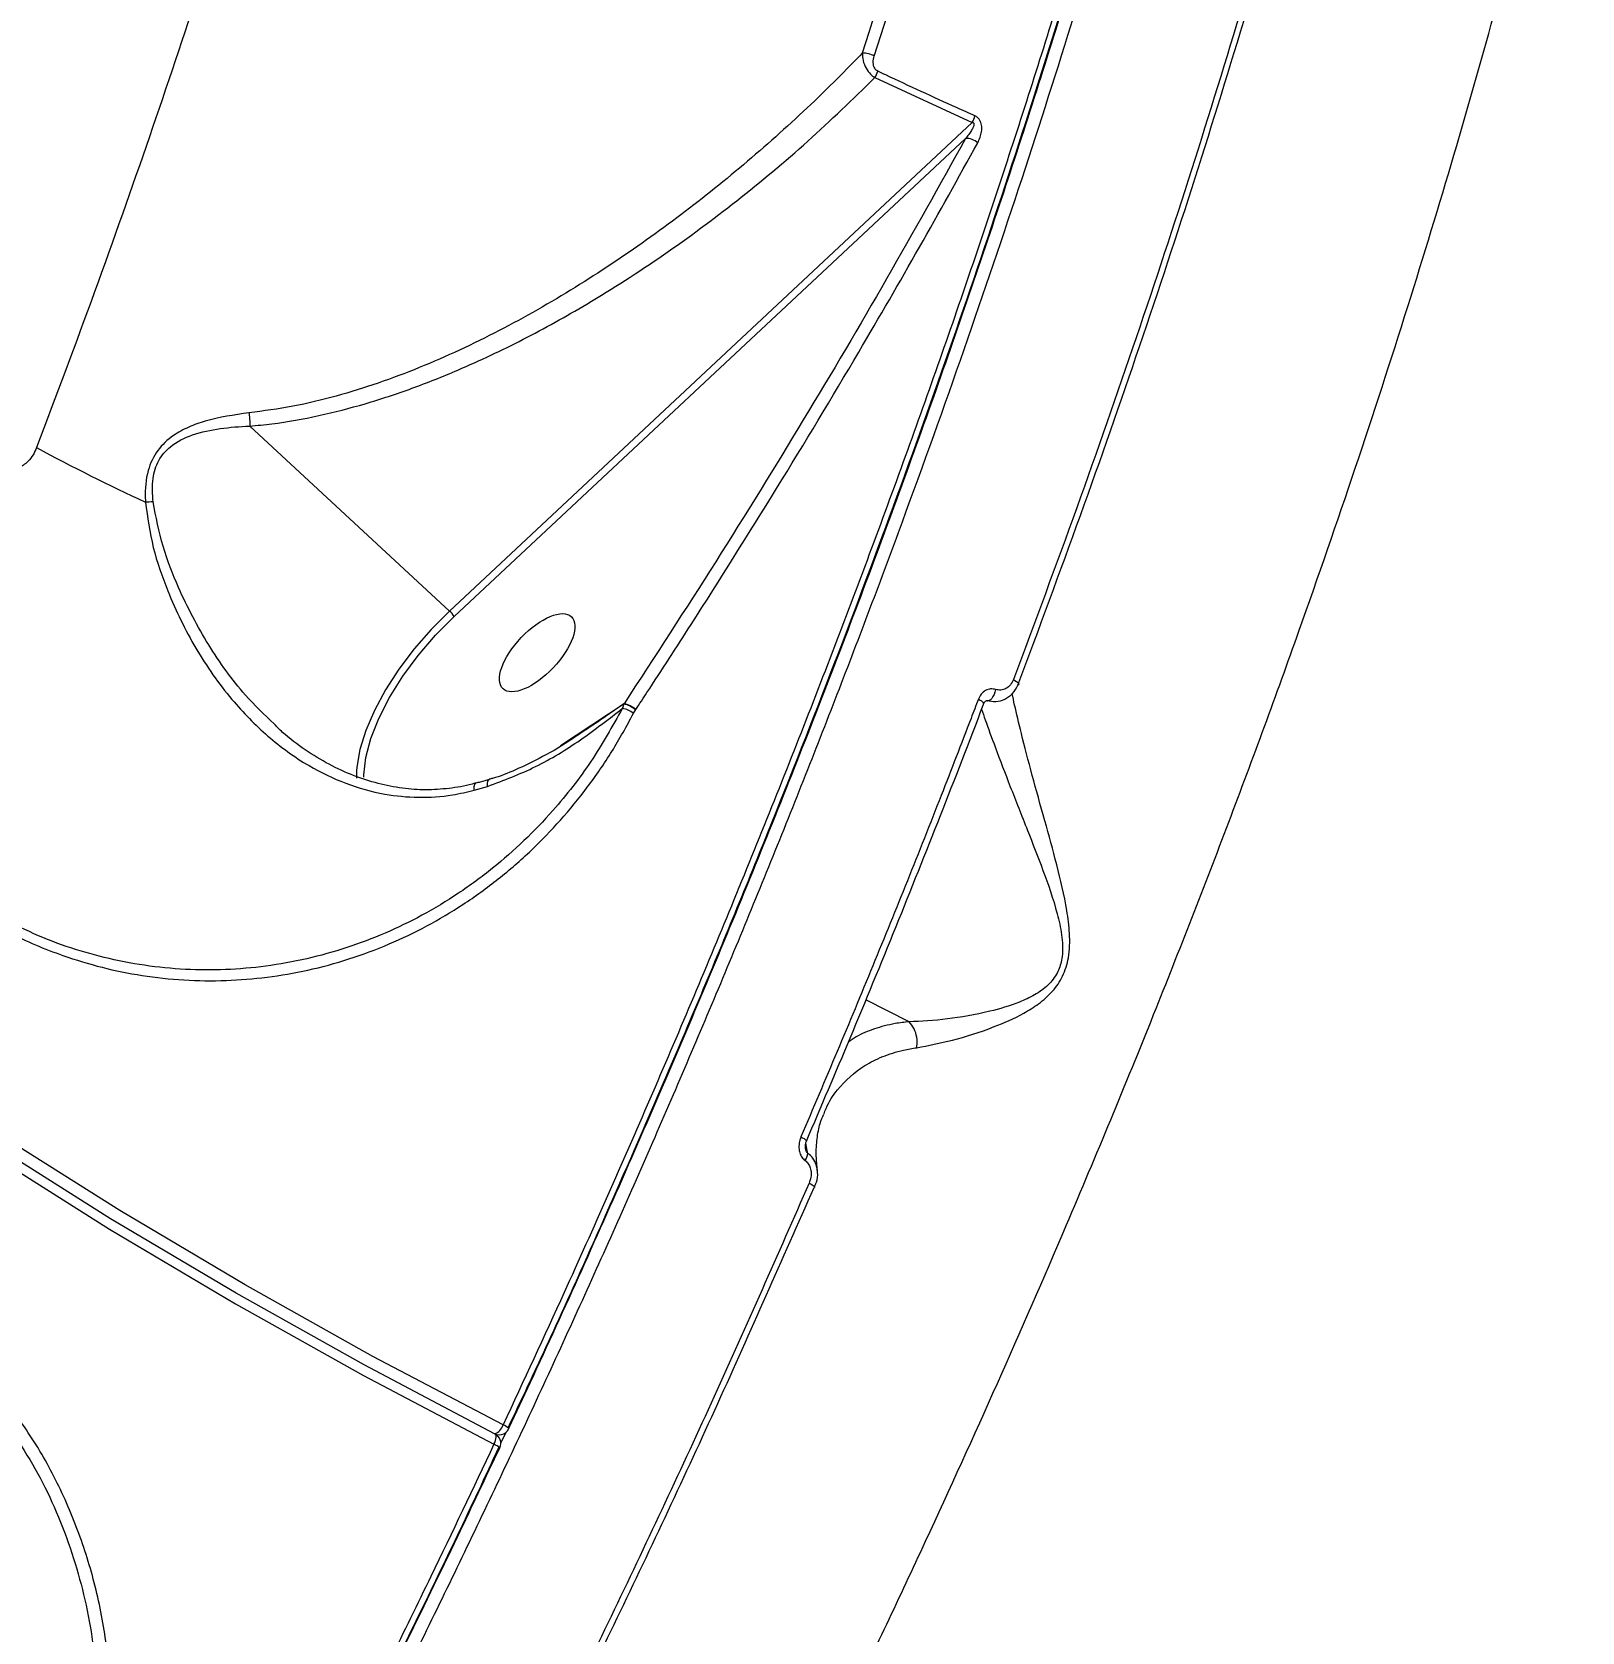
# Model space of a CAD drawing. Header units: millimetres. Extents: x -10881 to 8954, y -8695 to 5624.
# Drawn here: x 3187.8 to 3332.9, y -3433.1 to -3283.2 of the extents above; entities that cross this region are included whole.
import ezdxf

# ---------------------------------------------------------------- set-up
doc = ezdxf.new("R2010")
doc.units = ezdxf.units.MM
for name, color, linetype in [('DIKOM_ОБЪЕКТ', 7, 'Continuous'), ('DIKOM_РАЗМЕР_ЗОНА', 7, 'Continuous'), ('DIKOM_РАЗМЕР_ОБЪЕКТА', 7, 'Continuous')]:
    doc.layers.add(name, color=color, linetype=linetype)
doc.styles.add('style1', font='arial.ttf', dxfattribs={"width": 0.8})
doc.dimstyles.new('1-50', dxfattribs={"dimtxt": 300, "dimasz": 200, "dimexe": 100, "dimexo": 0, "dimgap": 100, "dimtad": 1, "dimtxsty": 'style1', "dimcen": 200, "dimclrd": 7, "dimclre": 7, "dimclrt": 7, "dimadec": 1, "dimazin": 2, "dimtfac": 1, "dimtmove": 0, "dimatfit": 2, "dimfxl": 0, "dimlwd": 25, "dimlwe": 18, "dimarcsym": 0})

# ---------------------------------------------------------------- blocks, each defined once
blk = doc.blocks.new('*D10')
at = {"layer": 'Defpoints', "color": 0, "transparency": 16777216}
for p in [(-7152.73, 2730.8), (7385.22, 911.28), (7385.22, -7693.77)]:
    blk.add_point(p, dxfattribs=at)
at = {"layer": 'DIKOM_РАЗМЕР_ОБЪЕКТА', "color": 7, "lineweight": 18, "transparency": 16777216}
for p, q in [((-7152.73, 2730.8), (-7152.73, -7793.77)), ((7385.22, 911.28), (7385.22, -7793.77))]:
    blk.add_line(p, q, dxfattribs=at)
at = {"layer": 'DIKOM_РАЗМЕР_ОБЪЕКТА', "color": 7, "lineweight": 25, "transparency": 16777216}
blk.add_line((-6952.73, -7693.77), (7185.22, -7693.77), dxfattribs=at)
at = {"layer": 'DIKOM_РАЗМЕР_ОБЪЕКТА', "color": 7, "transparency": 16777216}
for points in [[(-6952.73, -7660.43), (-6952.73, -7727.1), (-7152.73, -7693.77)], [(7185.22, -7660.43), (7185.22, -7727.1), (7385.22, -7693.77)]]:
    blk.add_solid(points, dxfattribs=at)
at = {"layer": 'DIKOM_РАЗМЕР_ОБЪЕКТА', "color": 7, "transparency": 16777216, "insert": (116.24, -7440.59), "char_height": 300, "attachment_point": 5, "style": 'style1'}
blk.add_mtext('14500', dxfattribs=at)
blk = doc.blocks.new('*D12')
at = {"layer": 'Defpoints', "color": 0, "transparency": 16777216}
for p in [(-9113.32, 3014.05), (8954.2, 2756.48), (8954.2, -8594.51)]:
    blk.add_point(p, dxfattribs=at)
at = {"layer": 'DIKOM_РАЗМЕР_ЗОНА', "color": 7, "lineweight": 18, "transparency": 16777216}
for p, q in [((-9113.32, 3014.05), (-9113.32, -8694.51)), ((8954.2, 2756.48), (8954.2, -8694.51))]:
    blk.add_line(p, q, dxfattribs=at)
at = {"layer": 'DIKOM_РАЗМЕР_ЗОНА', "color": 7, "lineweight": 25, "transparency": 16777216}
blk.add_line((-8913.32, -8594.51), (8754.2, -8594.51), dxfattribs=at)
at = {"layer": 'DIKOM_РАЗМЕР_ЗОНА', "color": 7, "transparency": 16777216}
for points in [[(-8913.32, -8561.18), (-8913.32, -8627.85), (-9113.32, -8594.51)], [(8754.2, -8561.18), (8754.2, -8627.85), (8954.2, -8594.51)]]:
    blk.add_solid(points, dxfattribs=at)
at = {"layer": 'DIKOM_РАЗМЕР_ЗОНА', "color": 7, "transparency": 16777216, "insert": (-79.56, -8341.34), "char_height": 300, "attachment_point": 5, "style": 'style1'}
blk.add_mtext('18000', dxfattribs=at)

msp = doc.modelspace()

# ---------------------------------------------------------------- linework, layer by layer
at = {"layer": 'DIKOM_ОБЪЕКТ', "color": 7, "linetype": 'Continuous', "lineweight": 15}
for p, q in [((3266.676, -3287.486), (3275.797, -3291.676)), ((3275.797, -3291.676), (3226.849, -3337.438)), ((3227.287, -3337.95), (3275.186, -3293.17)), ((3226.849, -3337.438), (3208.147, -3320.125)), ((3243.197, -3346.116), (3237.255, -3350.072)), ((3243.172, -3346.14), (3241.465, -3347.32)), ((3243.172, -3346.14), (3243.039, -3346.55)), ((3243.197, -3346.116), (3243.172, -3346.14)), ((3244.092, -3347.006), (3244.268, -3346.711)), ((3244.268, -3346.711), (3244.294, -3346.672)), ((3210.544, -3348.138), (3210.423, -3348.016)), ((3218.144, -3352.399), (3218.13, -3353.079)), ((3229.161, -3354.223), (3230.413, -3353.861)), ((3269.884, -3375.898), (3265.847, -3373.842)), ((3231.107, -3414.499), (3231.077, -3414.488)), ((3231.141, -3414.527), (3231.267, -3414.557)), ((3232.122, -3414.367), (3231.638, -3415.396)), ((3232.392, -3414.006), (3232.437, -3413.912)), ((3232.404, -3414.009), (3232.403, -3414.011)), ((3231.556, -3415.816), (3231.557, -3415.815))]:
    msp.add_line(p, q, dxfattribs=at)
at = {"layer": 'DIKOM_ОБЪЕКТ', "color": 7, "linetype": 'Continuous', "lineweight": 15, "flags": 128}
for points in [[(3029.575, -3228.993), (3036.141, -3239.94), (3043.045, -3250.722), (3050.281, -3261.331), (3057.846, -3271.761), (3065.733, -3282.004), (3073.938, -3292.054), (3082.455, -3301.904), (3091.279, -3311.548), (3100.403, -3320.979), (3109.823, -3330.192), (3119.532, -3339.18), (3129.523, -3347.937), (3139.79, -3356.458), (3150.326, -3364.737), (3161.125, -3372.768), (3172.178, -3380.547), (3183.48, -3388.068), (3195.022, -3395.326), (3206.797, -3402.317), (3218.797, -3409.036), (3231.015, -3415.478)], [(3231.077, -3414.488), (3218.867, -3408.049), (3206.874, -3401.335), (3195.106, -3394.348), (3183.571, -3387.095), (3172.277, -3379.578), (3161.23, -3371.805), (3150.439, -3363.778), (3139.909, -3355.505), (3129.649, -3346.989), (3119.664, -3338.237), (3109.962, -3329.255), (3100.548, -3320.048), (3091.429, -3310.623), (3082.61, -3300.985), (3074.099, -3291.141), (3065.899, -3281.098), (3058.017, -3270.861), (3050.457, -3260.438), (3043.226, -3249.836), (3036.326, -3239.061), (3029.764, -3228.12)], [(3231.864, -3413.67), (3219.683, -3407.247), (3207.719, -3400.548), (3195.979, -3393.578), (3184.472, -3386.342), (3173.205, -3378.843), (3162.184, -3371.088), (3151.418, -3363.08), (3140.914, -3354.826), (3130.678, -3346.331), (3120.717, -3337.6), (3111.037, -3328.64), (3101.646, -3319.455), (3092.548, -3310.052), (3083.751, -3300.437), (3075.259, -3290.616), (3067.079, -3280.597), (3059.216, -3270.384), (3051.674, -3259.986), (3044.46, -3249.409), (3037.577, -3238.659), (3031.029, -3227.745)], [(3226.849, -3337.438), (3225.14, -3339.157), (3223.55, -3340.989), (3222.114, -3342.893), (3220.862, -3344.827), (3219.822, -3346.751), (3219.016, -3348.622), (3218.462, -3350.4), (3218.173, -3352.046), (3218.144, -3352.399)], [(3218.833, -3352.986), (3218.835, -3352.774), (3219.017, -3351.157), (3219.487, -3349.382), (3220.234, -3347.492), (3221.24, -3345.533), (3222.481, -3343.552), (3223.927, -3341.596), (3225.542, -3339.714), (3227.287, -3337.95)], [(3279.66, -3343.863), (3279.807, -3343.943), (3279.933, -3344.024), (3280.034, -3344.103), (3280.107, -3344.177), (3280.149, -3344.244), (3280.158, -3344.301), (3280.134, -3344.345), (3280.079, -3344.377)], [(3276.378, -3345.691), (3276.532, -3345.775), (3276.662, -3345.86), (3276.765, -3345.942), (3276.836, -3346.017), (3276.873, -3346.084), (3276.873, -3346.139), (3276.873, -3346.141)], [(3277.995, -3344.792), (3277.931, -3345.025), (3277.845, -3345.25), (3277.742, -3345.453), (3277.627, -3345.623), (3277.509, -3345.75), (3277.393, -3345.827), (3277.287, -3345.848), (3277.254, -3345.842)], [(3230.413, -3353.861), (3230.415, -3353.58), (3230.451, -3353.371), (3230.519, -3353.244), (3230.578, -3353.208)], [(3259.765, -3386.691), (3259.918, -3386.774), (3260.051, -3386.852), (3260.157, -3386.925), (3260.233, -3386.988), (3260.275, -3387.04), (3260.283, -3387.078), (3260.281, -3387.082)], [(3260.529, -3391.012), (3260.676, -3391.09), (3260.805, -3391.166), (3260.909, -3391.235), (3260.987, -3391.296), (3261.034, -3391.347), (3261.05, -3391.386), (3261.049, -3391.393)], [(3261.049, -3391.393), (3261.033, -3391.41), (3260.985, -3391.421)], [(3231.015, -3415.478), (3231.091, -3415.301), (3231.151, -3415.126), (3231.191, -3414.962), (3231.21, -3414.814), (3231.208, -3414.688), (3231.184, -3414.59), (3231.14, -3414.522), (3231.107, -3414.499)], [(3231.141, -3414.517), (3231.244, -3414.552), (3231.267, -3414.558)]]:
    msp.add_lwpolyline(points, dxfattribs=at)
at = {"layer": 'DIKOM_ОБЪЕКТ', "color": 7, "linetype": 'Continuous', "lineweight": 15}
for centre, radius, start, end in [((3265.536, -3287.499), 2.314, 61.81334, 90.69466), ((3264.629, -3286.198), 2.418, 327.81729, 343.74939), ((3273.679, -3290.418), 2.464, 329.29207, 344.99395), ((3275.185, -3294.955), 1.785, 50.41165, 89.94775), ((3274.86, -3161.695), 182.357, 241.61843, 245.20344), ((3198.975, -3339.45), 12.225, 89.4187, 92.79033), ((3225.137, -3339.347), 2.564, 32.99051, 48.11501), ((3242.362, -3349.56), 3.085, 55.90353, 77.32532), ((3242.698, -3348.389), 2.298, 46.9171, 78.09463), ((3242.706, -3348.446), 2.38, 48.16552, 78.09398), ((3259.047, -3388.133), 1.351, 325.23868, 356.83057), ((3230.722, -3413.355), 1.185, 287.30532, 344.58764), ((3230.652, -3415.389), 1, 334.80178, 62.91346), ((3231.499, -3413.585), 1, 256.60099, 308.56266), ((3231.543, -3414.781), 1.156, 41.85311, 73.87762), ((3231.499, -3413.585), 1, 308.56266, 334.90221), ((3230.358, -3417.139), 1.786, 47.85331, 68.41352)]:
    msp.add_arc(centre, radius, start, end, dxfattribs=at)
msp.add_ellipse((3235.064, -3341.343), major_axis=(3.203, 3.376), ratio=0.4430118, dxfattribs=at)
for points, knots in [([(3204.403, -3007.222), (3205.371, -3007.931), (3207.83, -3009.735), (3211.439, -3013.303), (3215.295, -3017.829), (3218.847, -3022.965), (3222.106, -3028.691), (3225.042, -3034.989), (3227.663, -3041.883), (3229.951, -3049.362), (3232.139, -3058.422), (3234.043, -3069.3), (3235.455, -3082.261), (3236.174, -3096.225), (3236.182, -3109.628), (3235.703, -3122.144), (3234.931, -3133.51), (3233.805, -3145.277), (3232.312, -3157.5), (3230.449, -3170.151), (3228.205, -3183.232), (3225.592, -3196.643), (3222.666, -3210.107), (3219.457, -3223.565), (3215.978, -3237.03), (3212.169, -3250.732), (3208.024, -3264.675), (3203.564, -3278.78), (3198.767, -3293.084), (3193.67, -3307.539), (3190.009, -3317.266), (3188.178, -3322.134)], [0, 0, 0, 0, 0.0209514, 0.0532647, 0.0856325, 0.1184295, 0.1512265, 0.1842569, 0.2172873, 0.2507672, 0.2843092, 0.3303408, 0.3767004, 0.4232253, 0.4700841, 0.5028993, 0.535772, 0.5688182, 0.6019224, 0.6356895, 0.6695177, 0.7035306, 0.7376054, 0.7698371, 0.8021209, 0.834808, 0.8674951, 0.9003991, 0.9333031, 0.9666233, 1, 1, 1, 1]), ([(3287.445, -3018.462), (3288.579, -3019.806), (3291.184, -3022.895), (3294.831, -3028.463), (3298.473, -3035.075), (3301.741, -3042.371), (3304.635, -3050.339), (3307.124, -3058.933), (3309.172, -3068.023), (3310.789, -3077.56), (3311.99, -3087.514), (3312.792, -3098.001), (3313.191, -3109.072), (3313.174, -3120.71), (3312.73, -3132.922), (3311.857, -3145.62), (3310.567, -3158.617), (3308.882, -3171.855), (3306.819, -3185.311), (3304.354, -3199.14), (3301.473, -3213.406), (3298.172, -3228.078), (3294.441, -3243.156), (3290.304, -3258.527), (3285.581, -3274.793), (3280.232, -3291.927), (3274.209, -3309.92), (3267.71, -3328.129), (3260.739, -3346.527), (3253.381, -3364.897), (3245.668, -3383.161), (3238.496, -3399.378), (3233.783, -3409.534), (3231.864, -3413.67)], [0, 0, 0, 0, 0.0241013, 0.055402, 0.0867573, 0.1187378, 0.1507764, 0.1829918, 0.2152667, 0.2463521, 0.2774908, 0.3087918, 0.3401473, 0.372128, 0.4041669, 0.4363825, 0.4686576, 0.499743, 0.5308818, 0.5621828, 0.5935382, 0.625519, 0.6575579, 0.6897735, 0.7220486, 0.7582657, 0.7944829, 0.8307847, 0.8673442, 0.9039908, 0.9396722, 0.9754344, 1, 1, 1, 1]), ([(3232.437, -3413.912), (3233.103, -3412.497), (3235.413, -3407.589), (3239.246, -3399.159), (3243.929, -3388.649), (3248.467, -3378.161), (3252.86, -3367.718), (3257.106, -3357.32), (3261.209, -3346.962), (3265.169, -3336.641), (3268.989, -3326.352), (3272.67, -3316.094), (3276.211, -3305.864), (3279.615, -3295.658), (3282.882, -3285.474), (3286.008, -3275.32), (3288.985, -3265.229), (3291.798, -3255.244), (3294.439, -3245.392), (3296.909, -3235.677), (3299.208, -3226.096), (3301.337, -3216.643), (3303.299, -3207.317), (3305.092, -3198.114), (3306.718, -3189.032), (3308.177, -3180.069), (3309.469, -3171.221), (3310.593, -3162.491), (3311.547, -3153.901), (3312.326, -3145.486), (3312.926, -3137.277), (3313.348, -3129.283), (3313.591, -3121.501), (3313.656, -3113.925), (3313.544, -3106.553), (3313.255, -3099.384), (3312.788, -3092.414), (3312.143, -3085.643), (3311.319, -3079.069), (3310.316, -3072.691), (3309.136, -3066.52), (3307.783, -3060.581), (3306.259, -3054.898), (3304.568, -3049.481), (3302.711, -3044.329), (3300.687, -3039.441), (3298.497, -3034.812), (3296.137, -3030.446), (3293.614, -3026.33), (3290.907, -3022.501), (3288.941, -3019.934), (3287.833, -3018.721), (3287.734, -3018.613)], [0, 0, 0, 0, 0.0084234, 0.0292326, 0.0500481, 0.0707649, 0.0913861, 0.1119353, 0.1324359, 0.1529115, 0.1733854, 0.1938765, 0.2144049, 0.2349941, 0.2556675, 0.2764483, 0.2972755, 0.3180313, 0.3386845, 0.359259, 0.3797785, 0.4002663, 0.4207459, 0.4412383, 0.4617616, 0.4823391, 0.5029943, 0.5237505, 0.5445909, 0.5654023, 0.5860987, 0.6067102, 0.6272603, 0.6477726, 0.6682704, 0.6887766, 0.7093072, 0.7298853, 0.7505338, 0.7712759, 0.7921216, 0.8129641, 0.8337086, 0.8543574, 0.8749322, 0.8954545, 0.9159454, 0.9364256, 0.9569152, 0.9774282, 0.9979852, 1, 1, 1, 1]), ([(2932.137, -3758.44), (2934.133, -3758.063), (2938.656, -3757.211), (2945.962, -3755.212), (2954.051, -3752.453), (2962.382, -3749.029), (2970.998, -3744.929), (2979.872, -3740.144), (2989.014, -3734.657), (2998.346, -3728.505), (3007.741, -3721.774), (3017.152, -3714.516), (3026.581, -3706.752), (3036.124, -3698.403), (3045.836, -3689.415), (3055.68, -3679.808), (3065.664, -3669.562), (3075.699, -3658.758), (3085.649, -3647.545), (3095.472, -3635.99), (3105.173, -3624.106), (3114.854, -3611.77), (3124.567, -3598.909), (3134.271, -3585.562), (3143.971, -3571.712), (3153.578, -3557.474), (3162.853, -3543.212), (3171.766, -3529.011), (3180.336, -3514.886), (3188.763, -3500.513), (3197.088, -3485.815), (3205.276, -3470.842), (3213.327, -3455.58), (3221.171, -3440.155), (3228.8, -3424.573), (3236.184, -3408.896), (3243.326, -3393.115), (3250.201, -3377.272), (3256.846, -3361.281), (3263.223, -3345.206), (3269.329, -3329.039), (3275.103, -3312.923), (3280.469, -3297.077), (3285.418, -3281.565), (3289.966, -3266.37), (3294.162, -3251.336), (3298.024, -3236.381), (3301.524, -3221.573), (3304.658, -3206.908), (3307.38, -3192.529), (3309.764, -3178.181), (3310.987, -3168.869), (3311.615, -3164.093)], [0, 0, 0, 0, 0.0156506, 0.0354738, 0.0552971, 0.075258, 0.095219, 0.1156142, 0.1360095, 0.1565548, 0.1771001, 0.1969234, 0.2167466, 0.2367076, 0.2566685, 0.2770638, 0.297459, 0.3180044, 0.3385497, 0.358373, 0.3781962, 0.3981572, 0.4181181, 0.4385134, 0.4589086, 0.4794539, 0.4999993, 0.5191131, 0.5382268, 0.557464, 0.5767011, 0.5963257, 0.6159504, 0.6357087, 0.6554669, 0.6752902, 0.6951135, 0.7150745, 0.7350355, 0.7554308, 0.7758261, 0.7963715, 0.8169168, 0.8367401, 0.8565634, 0.8765245, 0.8964855, 0.9168808, 0.9372761, 0.9578214, 0.9783668, 1, 1, 1, 1]), ([(3310.235, -3164.183), (3309.609, -3168.947), (3308.41, -3178.078), (3306.094, -3192.055), (3303.483, -3205.944), (3300.469, -3220.171), (3297.042, -3234.81), (3293.202, -3249.812), (3288.936, -3265.192), (3284.276, -3280.818), (3279.286, -3296.477), (3274.002, -3312.095), (3268.436, -3327.675), (3262.529, -3343.38), (3256.245, -3359.296), (3249.604, -3375.363), (3242.573, -3391.586), (3236.811, -3404.452), (3233.293, -3411.889), (3232.333, -3413.92)], [0, 0, 0, 0, 0.0652173, 0.1249783, 0.1847393, 0.2449154, 0.3050916, 0.3665769, 0.4280623, 0.4900001, 0.5519379, 0.6116989, 0.6714599, 0.7316361, 0.7918122, 0.8532975, 0.9147829, 0.9767207, 1, 1, 1, 1]), ([(3282.741, -3224.587), (3281.523, -3229.492), (3279.085, -3239.311), (3274.937, -3254.37), (3270.461, -3269.648), (3267.16, -3280.003), (3265.508, -3285.185)], [0, 0, 0, 0, 0.2489042, 0.4982426, 0.7488996, 1, 1, 1, 1]), ([(3266.629, -3285.459), (3268.269, -3280.315), (3271.551, -3270.017), (3276.025, -3254.759), (3280.193, -3239.631), (3282.652, -3229.728), (3283.882, -3224.772)], [0, 0, 0, 0, 0.2489045, 0.498243, 0.7488998, 1, 1, 1, 1]), ([(3019.686, -3737.342), (3023.232, -3735.669), (3030.19, -3732.385), (3040.957, -3726.173), (3051.877, -3719.104), (3063.09, -3711.003), (3074.772, -3701.738), (3085.467, -3692.498), (3095.089, -3683.616), (3103.951, -3675.026), (3113.449, -3665.337), (3123.569, -3654.459), (3134.504, -3642.107), (3146.225, -3628.145), (3158.581, -3612.588), (3170.392, -3596.911), (3181.636, -3581.25), (3191.904, -3566.289), (3201.527, -3551.676), (3210.366, -3537.738), (3218.902, -3523.774), (3228.047, -3508.267), (3237.557, -3491.45), (3247.342, -3473.318), (3256.093, -3456.352), (3264.127, -3440.086), (3271.359, -3424.827), (3278.201, -3409.781), (3285.381, -3393.318), (3292.653, -3375.766), (3299.904, -3357.191), (3306.176, -3340.117), (3311.738, -3324.018), (3316.572, -3309.146), (3320.973, -3294.7), (3324.971, -3280.617), (3328.66, -3266.659), (3330.818, -3257.52), (3331.898, -3252.951)], [0, 0, 0, 0, 0.032111, 0.0630277, 0.0939444, 0.1253135, 0.1566826, 0.1898356, 0.2118035, 0.2337714, 0.2604105, 0.2870646, 0.3137037, 0.3466931, 0.3796826, 0.4118188, 0.4412645, 0.4707102, 0.4960711, 0.5214321, 0.5455478, 0.5696635, 0.6018526, 0.6313464, 0.6608402, 0.686242, 0.7116437, 0.7357977, 0.7599516, 0.7922212, 0.8217882, 0.8513553, 0.8768194, 0.9022834, 0.926496, 0.9507086, 0.9753543, 1, 1, 1, 1]), ([(3301.149, -3280.581), (3299.57, -3285.749), (3296.41, -3296.092), (3291.193, -3311.852), (3285.655, -3327.774), (3281.66, -3338.497), (3279.66, -3343.863)], [0, 0, 0, 0, 0.2488775, 0.4981997, 0.7488727, 1, 1, 1, 1]), ([(3280.079, -3344.377), (3282.057, -3339.071), (3286.016, -3328.448), (3291.531, -3312.607), (3296.759, -3296.833), (3299.937, -3286.437), (3301.527, -3281.234)], [0, 0, 0, 0, 0.2488778, 0.4982001, 0.7488729, 1, 1, 1, 1]), ([(3265.508, -3285.185), (3264.851, -3285.862), (3262.354, -3288.434), (3257.811, -3292.738), (3251.734, -3297.915), (3245.345, -3302.755), (3238.619, -3307.235), (3231.523, -3311.284), (3224.06, -3314.777), (3217.548, -3317.034), (3212.185, -3318.339), (3209.445, -3318.699), (3208.07, -3318.88)], [0, 0, 0, 0, 0.0419956, 0.1595241, 0.2774949, 0.3950326, 0.5131221, 0.6333425, 0.7545641, 0.8758681, 0.937691, 1, 1, 1, 1]), ([(3265.508, -3285.185), (3265.518, -3285.414), (3265.54, -3285.874), (3265.825, -3286.587), (3266.234, -3287.157), (3266.541, -3287.386), (3266.676, -3287.486)], [0, 0, 0, 0, 0.2829499, 0.5675041, 0.8112066, 1, 1, 1, 1]), ([(3266.951, -3286.875), (3266.898, -3286.844), (3266.787, -3286.779), (3266.65, -3286.601), (3266.556, -3286.357), (3266.507, -3285.953), (3266.58, -3285.659), (3266.629, -3285.459)], [0, 0, 0, 0, 0.1212309, 0.25232301, 0.41159146, 0.5993614, 1, 1, 1, 1]), ([(3208.147, -3320.125), (3208.839, -3320.056), (3210.999, -3319.843), (3214.619, -3319.189), (3218.998, -3318.061), (3223.346, -3316.62), (3228.304, -3314.647), (3233.791, -3312.049), (3240.24, -3308.466), (3246.945, -3304.154), (3253.848, -3299.036), (3260.479, -3293.508), (3264.61, -3289.494), (3266.676, -3287.486)], [0, 0, 0, 0, 0.03106901, 0.09692349, 0.16280354, 0.23036627, 0.29794226, 0.39655086, 0.4957336, 0.62048278, 0.74525335, 0.87262408, 1, 1, 1, 1]), ([(3276.059, -3291.056), (3275.499, -3290.807), (3272.698, -3289.563), (3269.665, -3288.165), (3267.204, -3286.996), (3266.951, -3286.875)], [0, 0, 0, 0, 0.1831691, 0.9158785, 1, 1, 1, 1]), ([(3275.797, -3291.676), (3275.813, -3291.676), (3275.843, -3291.677), (3275.889, -3291.689), (3275.919, -3291.711), (3275.942, -3291.741), (3275.961, -3291.783), (3275.97, -3291.916), (3275.892, -3292.14), (3275.721, -3292.459), (3275.48, -3292.812), (3275.283, -3293.052), (3275.186, -3293.17)], [0, 0, 0, 0, 0.0254608, 0.0517463, 0.0782608, 0.0864713, 0.1149989, 0.1528949, 0.3029807, 0.4907534, 0.7490049, 1, 1, 1, 1]), ([(3276.322, -3293.58), (3276.472, -3293.245), (3276.685, -3292.768), (3276.709, -3292.051), (3276.607, -3291.611), (3276.399, -3291.286), (3276.21, -3291.129), (3276.09, -3291.071), (3276.059, -3291.056)], [0, 0, 0, 0, 0.40299441, 0.5733156, 0.74512562, 0.85335813, 0.96173436, 1, 1, 1, 1]), ([(3275.186, -3293.17), (3272.745, -3297.555), (3267.859, -3306.329), (3260.023, -3319.559), (3251.849, -3332.831), (3246.083, -3341.686), (3243.197, -3346.116)], [0, 0, 0, 0, 0.2490861, 0.498536, 0.7490844, 1, 1, 1, 1]), ([(3244.294, -3346.672), (3244.643, -3346.141), (3246.386, -3343.488), (3250.86, -3336.584), (3257.549, -3325.947), (3264.639, -3314.164), (3270.899, -3303.369), (3274.514, -3296.844), (3276.322, -3293.58)], [0, 0, 0, 0, 0.02998849, 0.14994715, 0.38989465, 0.63016505, 0.81500826, 1, 1, 1, 1]), ([(3208.07, -3318.88), (3206.682, -3319.076), (3204.741, -3319.35), (3202.41, -3320.184), (3200.849, -3321.015), (3199.423, -3322.326), (3198.452, -3324.394), (3198.32, -3326.124), (3198.373, -3327.122), (3198.38, -3327.24)], [0, 0, 0, 0, 0.28651413, 0.40027315, 0.51630092, 0.65746174, 0.79939031, 0.97634955, 1, 1, 1, 1]), ([(3208.07, -3318.88), (3208.075, -3318.915), (3208.1, -3319.121), (3208.139, -3319.551), (3208.142, -3319.917), (3208.144, -3320.118)], [0, 0, 0, 0, 0.0844017, 0.4973366, 1, 1, 1, 1]), ([(3199.099, -3327.226), (3199.046, -3326.483), (3198.95, -3325.143), (3199.521, -3323.285), (3200.808, -3321.795), (3202.848, -3320.823), (3205.387, -3320.295), (3207.212, -3320.153), (3208.142, -3320.118), (3208.144, -3320.118)], [0, 0, 0, 0, 0.1595683, 0.2875575, 0.4150728, 0.5935057, 0.7940437, 0.9997271, 1, 1, 1, 1]), ([(3208.144, -3320.118), (3208.144, -3320.119), (3208.144, -3320.121), (3208.146, -3320.123), (3208.147, -3320.124), (3208.147, -3320.125)], [0, 0, 0, 0, 0.3462267, 0.8146328, 1, 1, 1, 1]), ([(3188.178, -3322.134), (3188.077, -3322.363), (3187.868, -3322.839), (3187.439, -3323.39), (3186.975, -3323.777), (3186.518, -3324.011), (3186.095, -3324.093), (3185.732, -3324.056), (3185.559, -3323.96), (3185.477, -3323.915)], [0, 0, 0, 0, 0.1943994, 0.4037079, 0.553904, 0.691013, 0.8350645, 0.9219116, 1, 1, 1, 1]), ([(3198.38, -3327.24), (3198.577, -3328.666), (3198.972, -3331.521), (3200.616, -3336.142), (3202.972, -3341.016), (3206.179, -3345.579), (3209.768, -3349.256), (3213.375, -3351.878), (3217.084, -3353.662), (3220.547, -3354.64), (3223.928, -3354.962), (3226.754, -3354.795), (3228.487, -3354.383), (3229.161, -3354.223)], [0, 0, 0, 0, 0.0899533, 0.1801553, 0.3068406, 0.4334846, 0.5393772, 0.6451759, 0.7305693, 0.8158828, 0.8857292, 0.9555188, 1, 1, 1, 1]), ([(3210.423, -3348.016), (3209.506, -3347.138), (3207.209, -3344.939), (3204.17, -3340.636), (3201.666, -3335.886), (3199.894, -3331.371), (3199.366, -3328.616), (3199.099, -3327.226)], [0, 0, 0, 0, 0.1620066, 0.4059369, 0.6563141, 0.8266209, 1, 1, 1, 1]), ([(3277.196, -3345.812), (3277.466, -3345.868), (3278.022, -3345.984), (3278.873, -3345.733), (3279.624, -3345.196), (3279.927, -3344.649), (3280.079, -3344.377)], [0, 0, 0, 0, 0.2380039, 0.4906779, 0.7462862, 1, 1, 1, 1]), ([(3279.66, -3343.863), (3279.577, -3344.034), (3279.409, -3344.375), (3278.982, -3344.717), (3278.488, -3344.887), (3278.155, -3344.823), (3277.995, -3344.792)], [0, 0, 0, 0, 0.2583542, 0.5167488, 0.7678077, 1, 1, 1, 1]), ([(3276.378, -3345.691), (3276.149, -3346.292), (3275.001, -3349.298), (3271.774, -3357.617), (3266.549, -3370.684), (3262.027, -3381.352), (3259.765, -3386.691)], [0, 0, 0, 0, 0.0441412, 0.2207137, 0.6100127, 1, 1, 1, 1]), ([(3270.606, -3378.332), (3271.689, -3378.127), (3273.879, -3377.714), (3277.392, -3376.616), (3280.181, -3375.404), (3282.038, -3374.254), (3283.323, -3373.147), (3284.34, -3371.684), (3284.921, -3369.787), (3284.966, -3367.656), (3284.587, -3364.697), (3283.726, -3361.133), (3282.553, -3356.898), (3281.385, -3352.726), (3280.443, -3349.115), (3279.833, -3346.547), (3279.619, -3345.513), (3279.548, -3345.168)], [0, 0, 0, 0, 0.1069428, 0.216328, 0.2893223, 0.3263453, 0.3642475, 0.3977931, 0.4316743, 0.4739114, 0.5144826, 0.5999379, 0.6873531, 0.7843876, 0.8833882, 0.9611229, 1, 1, 1, 1]), ([(3277.995, -3344.792), (3277.839, -3344.761), (3277.516, -3344.699), (3277.037, -3344.861), (3276.623, -3345.193), (3276.46, -3345.525), (3276.378, -3345.691)], [0, 0, 0, 0, 0.2338668, 0.4824937, 0.7413363, 1, 1, 1, 1]), ([(3276.876, -3346.142), (3276.88, -3346.128), (3276.907, -3346.042), (3276.993, -3345.928), (3277.112, -3345.843), (3277.174, -3345.82), (3277.232, -3345.843), (3277.252, -3345.85)], [0, 0, 0, 0, 0.0487791, 0.2957029, 0.5545129, 0.8426371, 1, 1, 1, 1]), ([(3180.894, -3364.732), (3182.435, -3365.707), (3185.539, -3367.671), (3190.097, -3369.587), (3194.295, -3370.861), (3198.086, -3371.632), (3201.972, -3372.05), (3205.89, -3372.099), (3209.771, -3371.785), (3213.621, -3371.118), (3217.446, -3370.083), (3221.177, -3368.694), (3224.749, -3366.979), (3228.174, -3364.945), (3231.452, -3362.577), (3235.488, -3359.075), (3239.058, -3355.045), (3242.119, -3350.621), (3243.434, -3348.211), (3244.092, -3347.006)], [0, 0, 0, 0, 0.0745634, 0.1501937, 0.2027903, 0.255387, 0.3095193, 0.3636516, 0.4162912, 0.4689308, 0.5231067, 0.5772827, 0.6299002, 0.6825177, 0.7366651, 0.7908127, 0.8939431, 0.9469713, 1, 1, 1, 1]), ([(3243.039, -3346.55), (3242.096, -3348.235), (3240.197, -3351.628), (3236.188, -3356.743), (3231.943, -3360.828), (3227.701, -3363.932), (3223.225, -3366.627), (3218.443, -3368.687), (3213.486, -3370.065), (3208.444, -3370.973), (3203.328, -3371.176), (3198.274, -3370.677), (3193.333, -3369.703), (3187.393, -3367.722), (3183.156, -3365.131), (3181.037, -3363.835)], [0, 0, 0, 0, 0.0760597, 0.1532323, 0.2582898, 0.3121932, 0.3664938, 0.4715253, 0.525416, 0.579703, 0.6847253, 0.7386067, 0.792883, 0.8964413, 1, 1, 1, 1]), ([(3230.413, -3353.861), (3231.932, -3353.29), (3234.971, -3352.149), (3239.182, -3349.557), (3241.748, -3347.557), (3243.039, -3346.55)], [0, 0, 0, 0, 0.33174237, 0.66384494, 1, 1, 1, 1]), ([(3241.465, -3347.32), (3241.372, -3347.384), (3240.151, -3348.23), (3238.896, -3349.038), (3237.737, -3349.785)], [0, 0, 0, 0, 0.0761502, 1, 1, 1, 1]), ([(3260.276, -3387.08), (3261.649, -3383.863), (3264.506, -3377.163), (3268.688, -3366.997), (3272.833, -3356.6), (3275.555, -3349.649), (3276.859, -3346.174), (3276.871, -3346.14)], [0, 0, 0, 0, 0.2353695, 0.4901038, 0.7439981, 0.997559, 1, 1, 1, 1]), ([(3276.676, -3346.648), (3276.787, -3346.967), (3277.14, -3347.979), (3278.024, -3350.406), (3279.341, -3353.846), (3280.887, -3357.731), (3282.439, -3361.7), (3283.601, -3364.988), (3284.22, -3367.734), (3284.33, -3369.572), (3284.027, -3370.76), (3283.595, -3371.68), (3282.884, -3372.582), (3281.628, -3373.445), (3279.768, -3374.3), (3276.949, -3375.107), (3273.382, -3375.708), (3270.995, -3375.885), (3269.895, -3375.904), (3269.894, -3375.904)], [0, 0, 0, 0, 0.0373434, 0.118455, 0.2179527, 0.3193021, 0.4059126, 0.4938249, 0.5332478, 0.5726579, 0.5984654, 0.6032118, 0.633762, 0.6691555, 0.7059489, 0.7790961, 0.8884636, 0.9998895, 1, 1, 1, 1]), ([(3229.313, -3353.542), (3229.284, -3353.552), (3228.553, -3353.801), (3227.067, -3354.044), (3224.89, -3354.231), (3222.668, -3354.102), (3220.408, -3353.699), (3218.111, -3352.99), (3215.82, -3351.978), (3213.583, -3350.651), (3211.804, -3349.362), (3210.836, -3348.443), (3210.527, -3348.151)], [0, 0, 0, 0, 0.004249, 0.107699, 0.2126322, 0.3191038, 0.4325927, 0.5516949, 0.6763252, 0.8055476, 0.9380647, 1, 1, 1, 1]), ([(3238.776, -3349.123), (3238.641, -3349.219), (3237.62, -3349.942), (3235.709, -3351.041), (3233.196, -3352.264), (3231.506, -3352.959), (3230.672, -3353.17), (3230.574, -3353.195)], [0, 0, 0, 0, 0.0540986, 0.4077489, 0.7134876, 0.9662468, 1, 1, 1, 1]), ([(3229.161, -3354.223), (3229.16, -3354.194), (3229.154, -3354.016), (3229.179, -3353.753), (3229.244, -3353.57), (3229.314, -3353.586), (3229.328, -3353.589)], [0, 0, 0, 0, 0.0762671, 0.4740548, 0.8994957, 1, 1, 1, 1]), ([(3230.571, -3353.201), (3230.289, -3353.291), (3229.876, -3353.424), (3229.45, -3353.526), (3229.315, -3353.559)], [0, 0, 0, 0, 0.6844448, 1, 1, 1, 1]), ([(3269.884, -3375.898), (3269.448, -3375.952), (3268.282, -3376.095), (3266.607, -3376.551), (3265.15, -3377.141), (3264.445, -3377.643), (3264.207, -3377.812)], [0, 0, 0, 0, 0.1918802, 0.5126756, 0.8358238, 1, 1, 1, 1]), ([(3269.894, -3375.904), (3269.893, -3375.904), (3269.891, -3375.902), (3269.888, -3375.899), (3269.885, -3375.898), (3269.884, -3375.898)], [0, 0, 0, 0, 0.3001999, 0.7069773, 1, 1, 1, 1]), ([(3270.606, -3378.332), (3270.614, -3378.283), (3270.664, -3377.964), (3270.644, -3377.348), (3270.397, -3376.531), (3270.062, -3376.113), (3269.894, -3375.904)], [0, 0, 0, 0, 0.056229, 0.3685429, 0.6842715, 1, 1, 1, 1]), ([(3261.922, -3384.523), (3261.982, -3384.354), (3262.278, -3383.517), (3263.396, -3381.886), (3265.16, -3380.244), (3267.379, -3379.135), (3269.037, -3378.6), (3270.185, -3378.403), (3270.606, -3378.332)], [0, 0, 0, 0, 0.049923, 0.2475797, 0.5712768, 0.7368094, 0.9035513, 1, 1, 1, 1]), ([(3261.304, -3389.818), (3261.259, -3389.363), (3261.151, -3388.293), (3261.251, -3386.83), (3261.486, -3385.52), (3261.777, -3384.837), (3261.897, -3384.555)], [0, 0, 0, 0, 0.2131929, 0.5007814, 0.794127, 1, 1, 1, 1]), ([(3259.765, -3386.691), (3259.714, -3386.83), (3259.596, -3387.152), (3259.552, -3387.671), (3259.637, -3388.18), (3259.831, -3388.613), (3260.048, -3388.806), (3260.157, -3388.903)], [0, 0, 0, 0, 0.18252816, 0.42378434, 0.6274648, 0.81343565, 1, 1, 1, 1]), ([(3260.194, -3387.795), (3260.192, -3387.785), (3260.17, -3387.706), (3260.171, -3387.505), (3260.2, -3387.266), (3260.271, -3387.13), (3260.293, -3387.087)], [0, 0, 0, 0, 0.0410798, 0.3477751, 0.7926106, 1, 1, 1, 1]), ([(3260.396, -3388.208), (3260.372, -3388.185), (3260.331, -3388.145), (3260.264, -3388.036), (3260.216, -3387.918), (3260.202, -3387.825), (3260.197, -3387.794)], [0, 0, 0, 0, 0.2030553, 0.3521541, 0.7863351, 1, 1, 1, 1]), ([(3260.396, -3388.208), (3260.381, -3388.126), (3260.323, -3387.806), (3260.267, -3387.489), (3260.225, -3387.254)], [0, 0, 0, 0, 0.256284, 1, 1, 1, 1]), ([(3260.157, -3388.903), (3260.263, -3388.997), (3260.473, -3389.183), (3260.66, -3389.598), (3260.737, -3390.082), (3260.691, -3390.574), (3260.578, -3390.879), (3260.529, -3391.012)], [0, 0, 0, 0, 0.18892496, 0.37743491, 0.57918377, 0.81645025, 1, 1, 1, 1]), ([(3261.282, -3389.821), (3261.26, -3389.645), (3261.211, -3389.239), (3260.913, -3388.658), (3260.57, -3388.359), (3260.396, -3388.208)], [0, 0, 0, 0, 0.2738733, 0.6322477, 1, 1, 1, 1]), ([(3260.529, -3391.012), (3257.596, -3397.678), (3251.721, -3411.03), (3242.312, -3431.045), (3232.502, -3451.045), (3225.608, -3464.256), (3222.156, -3470.871)], [0, 0, 0, 0, 0.2482523, 0.4971932, 0.7482405, 1, 1, 1, 1]), ([(3261.014, -3391.38), (3261.086, -3391.23), (3261.286, -3390.81), (3261.367, -3390.245), (3261.29, -3389.877), (3261.274, -3389.805)], [0, 0, 0, 0, 0.30702678, 0.86448359, 1, 1, 1, 1]), ([(3222.692, -3471.1), (3226.089, -3464.593), (3232.893, -3451.56), (3242.645, -3431.701), (3252.086, -3411.639), (3258.016, -3398.167), (3260.985, -3391.421)], [0, 0, 0, 0, 0.2482526, 0.4971936, 0.7482408, 1, 1, 1, 1]), ([(3189.077, -3465.219), (3189.985, -3463.37), (3191.733, -3459.812), (3193.517, -3454.226), (3194.689, -3448.67), (3195.236, -3443.032), (3195.142, -3437.393), (3194.431, -3431.828), (3193.122, -3426.412), (3191.203, -3421.238), (3188.773, -3416.325), (3186.723, -3413.36), (3185.7, -3411.88)], [0, 0, 0, 0, 0.1070822, 0.2059729, 0.3051836, 0.4040767, 0.5033365, 0.6029167, 0.7021785, 0.8013468, 0.9008323, 1, 1, 1, 1]), ([(3184.6, -3412.381), (3186.062, -3414.55), (3188.273, -3417.832), (3190.47, -3422.748), (3192.281, -3427.842), (3193.442, -3433.203), (3193.927, -3438.681), (3193.945, -3444.194), (3193.276, -3449.72), (3191.92, -3455.109), (3190.38, -3459.7), (3188.863, -3462.787), (3187.973, -3464.596)], [0, 0, 0, 0, 0.1468748, 0.2222339, 0.2981482, 0.444988, 0.5203448, 0.5962631, 0.7424206, 0.8174389, 0.8930195, 1, 1, 1, 1]), ([(3231.015, -3415.478), (3229.056, -3419.604), (3224.618, -3428.951), (3217.435, -3443.445), (3209.473, -3458.956), (3201.257, -3474.371), (3192.754, -3489.756), (3183.981, -3505.063), (3174.937, -3520.276), (3165.689, -3535.276), (3156.373, -3549.841), (3147.026, -3563.939), (3137.658, -3577.571), (3128.16, -3590.899), (3118.491, -3603.973), (3108.675, -3616.747), (3098.716, -3629.201), (3088.69, -3641.234), (3078.745, -3652.669), (3068.912, -3663.49), (3059.197, -3673.708), (3049.488, -3683.445), (3039.743, -3692.734), (3029.991, -3701.535), (3020.24, -3709.827), (3010.566, -3717.536), (3001.112, -3724.552), (2991.902, -3730.875), (2982.936, -3736.527), (2974.11, -3741.576), (2965.387, -3746.033), (2956.799, -3749.869), (2948.355, -3753.062), (2940.124, -3755.58), (2932.228, -3757.381), (2924.673, -3758.509), (2917.491, -3758.903), (2912.587, -3758.901), (2910.165, -3758.575), (2909.961, -3758.547)], [0, 0, 0, 0, 0.0216513, 0.0490504, 0.0764965, 0.1040855, 0.1317226, 0.1599108, 0.1881503, 0.2165455, 0.2449931, 0.2723922, 0.2998383, 0.3274273, 0.3550644, 0.3832526, 0.411492, 0.4398872, 0.4683349, 0.4957339, 0.52318, 0.550769, 0.5784061, 0.6065943, 0.6348337, 0.6632289, 0.6916766, 0.7190756, 0.7465217, 0.7741107, 0.8017478, 0.8299359, 0.8581754, 0.8865706, 0.9150182, 0.9424172, 0.9698633, 0.9974523, 1, 1, 1, 1]), ([(2910.26, -3758.674), (2910.62, -3758.713), (2912.459, -3758.916), (2915.905, -3758.997), (2920.604, -3758.905), (2925.451, -3758.502), (2930.431, -3757.817), (2935.535, -3756.843), (2940.741, -3755.585), (2946.031, -3754.047), (2951.397, -3752.231), (2956.842, -3750.139), (2962.367, -3747.769), (2967.974, -3745.122), (2973.664, -3742.198), (2979.439, -3738.995), (2985.301, -3735.514), (2991.251, -3731.752), (2997.291, -3727.708), (3003.411, -3723.389), (3009.586, -3718.813), (3015.792, -3713.996), (3022.017, -3708.948), (3028.263, -3703.669), (3034.533, -3698.157), (3040.828, -3692.41), (3047.15, -3686.428), (3053.502, -3680.209), (3059.884, -3673.751), (3066.3, -3667.052), (3072.75, -3660.109), (3079.23, -3652.928), (3085.715, -3645.537), (3092.181, -3637.961), (3098.609, -3630.223), (3104.998, -3622.325), (3111.35, -3614.263), (3117.669, -3606.037), (3123.956, -3597.642), (3130.213, -3589.078), (3136.441, -3580.341), (3142.643, -3571.43), (3148.82, -3562.34), (3154.97, -3553.074), (3161.078, -3543.658), (3167.116, -3534.13), (3173.064, -3524.523), (3178.916, -3514.846), (3184.676, -3505.096), (3190.347, -3495.267), (3195.929, -3485.358), (3201.425, -3475.366), (3206.836, -3465.288), (3212.164, -3455.121), (3217.411, -3444.861), (3222.573, -3434.507), (3227.298, -3424.818), (3230.248, -3418.568), (3231.549, -3415.813)], [0, 0, 0, 0, 0.00438332, 0.02238592, 0.04045452, 0.05860879, 0.07686742, 0.09522276, 0.11355924, 0.13179352, 0.14995766, 0.16807063, 0.18615159, 0.20421991, 0.22229523, 0.24039081, 0.25852649, 0.27672236, 0.29499864, 0.31336971, 0.33174198, 0.35001196, 0.36819794, 0.38632057, 0.40440051, 0.4224584, 0.44051488, 0.45858648, 0.47669107, 0.49484926, 0.51308166, 0.53140888, 0.54977082, 0.56805712, 0.58625351, 0.60438078, 0.62245965, 0.64051081, 0.65855494, 0.67661044, 0.69469329, 0.71282413, 0.73102355, 0.74931215, 0.76767095, 0.78598891, 0.80420518, 0.82234643, 0.8404334, 0.85848678, 0.87652724, 0.89457515, 0.91264455, 0.93075605, 0.94893024, 0.96718771, 0.98553617, 1, 1, 1, 1]), ([(3231.469, -3415.755), (3230.175, -3418.52), (3226.526, -3426.321), (3220.247, -3439.078), (3212.665, -3454.039), (3204.84, -3468.907), (3196.746, -3483.761), (3188.402, -3498.54), (3179.801, -3513.249), (3171.01, -3527.763), (3162.034, -3542.072), (3152.907, -3556.116), (3143.623, -3569.903), (3134.206, -3583.391), (3124.603, -3596.649), (3114.85, -3609.614), (3104.94, -3622.284), (3094.958, -3634.538), (3085.042, -3646.212), (3075.233, -3657.274), (3065.527, -3667.749), (3055.823, -3677.749), (3046.067, -3687.32), (3036.301, -3696.41), (3026.519, -3705.008), (3016.811, -3713.03), (3007.023, -3720.587), (2997.199, -3727.612), (2987.348, -3734.06), (2977.653, -3739.795), (2968.068, -3744.832), (2958.63, -3749.134), (2949.362, -3752.651), (2940.324, -3755.413), (2934.55, -3756.546), (2931.659, -3757.113)], [0, 0, 0, 0, 0.0157672, 0.0444681, 0.073169, 0.1020552, 0.1309413, 0.1604093, 0.1898774, 0.219546, 0.2492146, 0.2789809, 0.3087471, 0.3387202, 0.3686932, 0.3993183, 0.4299435, 0.460794, 0.4916444, 0.5214107, 0.551177, 0.58115, 0.611123, 0.6417481, 0.6723733, 0.7032238, 0.7340743, 0.7665726, 0.7991377, 0.8319058, 0.8647422, 0.8983697, 0.932071, 0.9659975, 1, 1, 1, 1])]:
    msp.add_open_spline(points, degree=3, knots=knots, dxfattribs=at)

# ---------------------------------------------------------------- dimensions: what is measured, and where the dimension line sits
at = {"layer": 'DIKOM_РАЗМЕР_ЗОНА'}
dim = msp.add_linear_dim(base=(8954.2, -8594.513), p1=(-9113.319, 3014.045), p2=(8954.2, 2756.48), text='18000', dimstyle='1-50', dxfattribs=at)
dim.commit()
dim.dimension.update_dxf_attribs({"geometry": '*D12', "text_midpoint": (-79.559, -8594.513), "dimtype": 160})
at = {"layer": 'DIKOM_РАЗМЕР_ОБЪЕКТА'}
dim = msp.add_linear_dim(base=(7385.217, -7693.766), p1=(-7152.73, 2730.795), p2=(7385.217, 911.281), text='14500', dimstyle='1-50', dxfattribs=at)
dim.commit()
dim.dimension.update_dxf_attribs({"geometry": '*D10', "text_midpoint": (116.244, -7693.766), "dimtype": 160})

doc.saveas('drawing.dxf')
